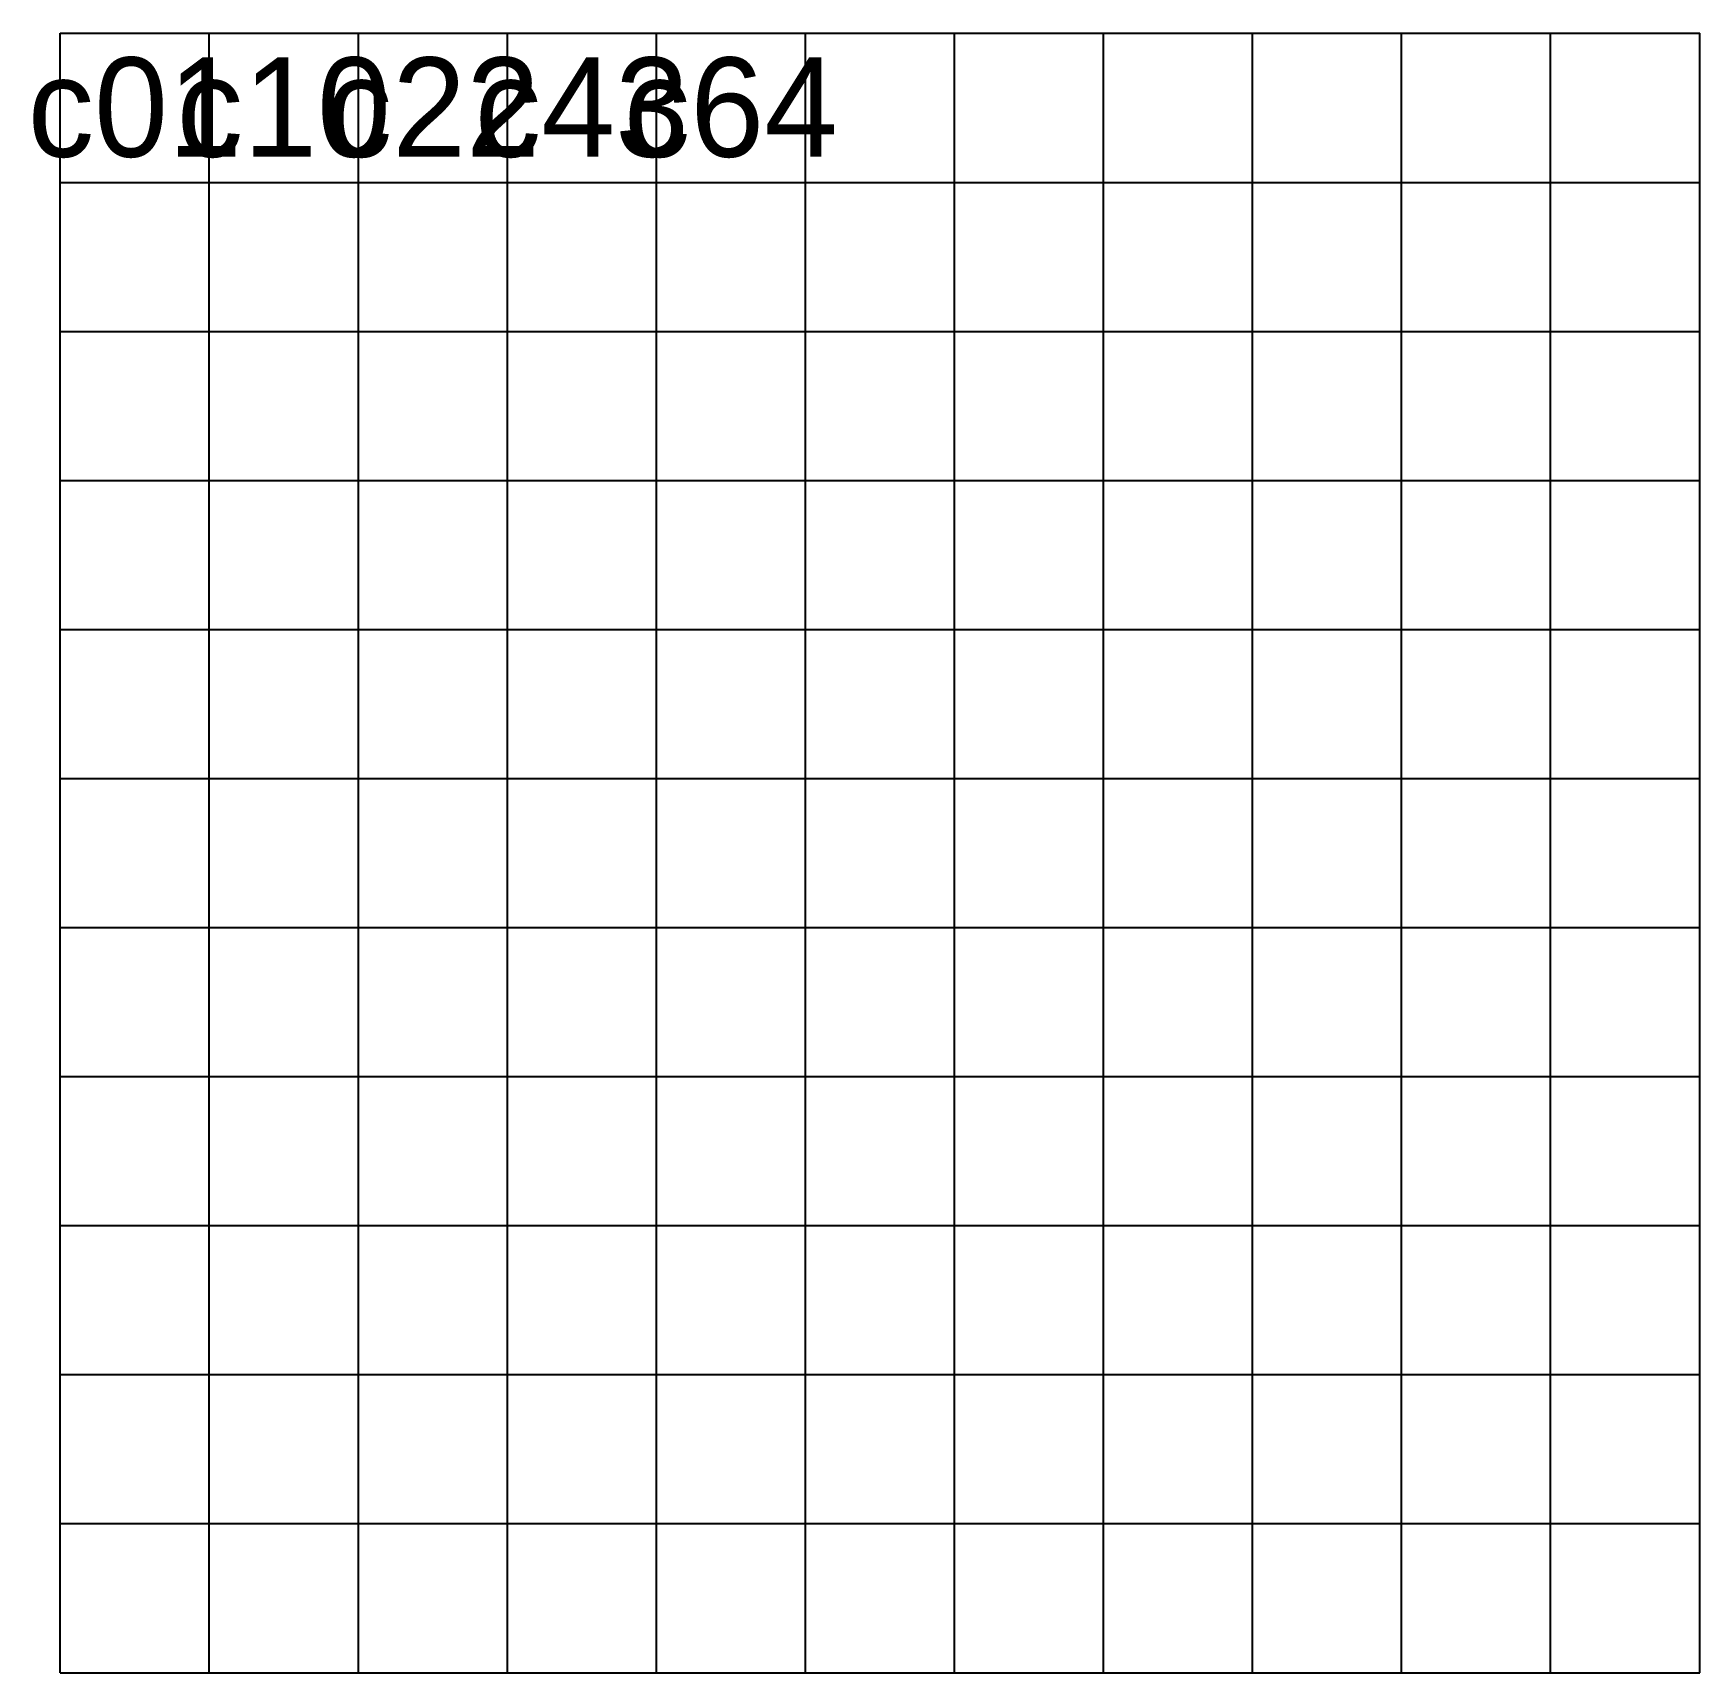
# Model space of a CAD drawing. Header units: metres. Extents: x 4.95 to 8.3, y 6 to 9.3.
import ezdxf

# ---------------------------------------------------------------- set-up
doc = ezdxf.new("R2010")
doc.units = ezdxf.units.M

msp = doc.modelspace()

# ---------------------------------------------------------------- linework, layer by layer
for p, q in [((5, 9.3), (8.3, 9.3)), ((5, 9), (5, 9.3)), ((5.3, 9), (5.3, 9.3)), ((5.6, 9), (5.6, 9.3)), ((5.9, 9), (5.9, 9.3)), ((6.2, 9), (6.2, 9.3)), ((6.5, 9), (6.5, 9.3)), ((6.8, 9), (6.8, 9.3)), ((7.1, 9), (7.1, 9.3)), ((7.4, 9), (7.4, 9.3)), ((7.7, 9), (7.7, 9.3)), ((8, 9), (8, 9.3)), ((8.3, 9), (8.3, 9.3)), ((5, 9), (8.3, 9)), ((5, 6), (5, 9)), ((5, 9), (8.3, 9)), ((5.3, 6), (5.3, 9)), ((5.6, 6), (5.6, 9)), ((5.9, 6), (5.9, 9)), ((6.2, 6), (6.2, 9)), ((6.5, 6), (6.5, 9)), ((6.8, 6), (6.8, 9)), ((7.1, 6), (7.1, 9)), ((7.4, 6), (7.4, 9)), ((7.7, 6), (7.7, 9)), ((8, 6), (8, 9)), ((8.3, 6), (8.3, 9)), ((5, 8.7), (8.3, 8.7)), ((5, 8.4), (8.3, 8.4)), ((5, 8.1), (8.3, 8.1)), ((5, 7.8), (8.3, 7.8)), ((5, 7.5), (8.3, 7.5)), ((5, 7.2), (8.3, 7.2)), ((5, 6.9), (8.3, 6.9)), ((5, 6.6), (8.3, 6.6)), ((5, 6.3), (8.3, 6.3)), ((5, 6), (8.3, 6))]:
    msp.add_line(p, q)

# ---------------------------------------------------------------- texts
at = {"char_height": 0.2, "width": 0.3, "attachment_point": 5}
for s, insert in [('c01', (5.15, 9.15)), ('c10', (5.45, 9.15)), ('c22', (5.75, 9.15)), ('c43', (6.05, 9.15)), ('c64', (6.35, 9.15))]:
    msp.add_mtext(s, dxfattribs=dict(at, insert=insert))

doc.saveas('drawing.dxf')
